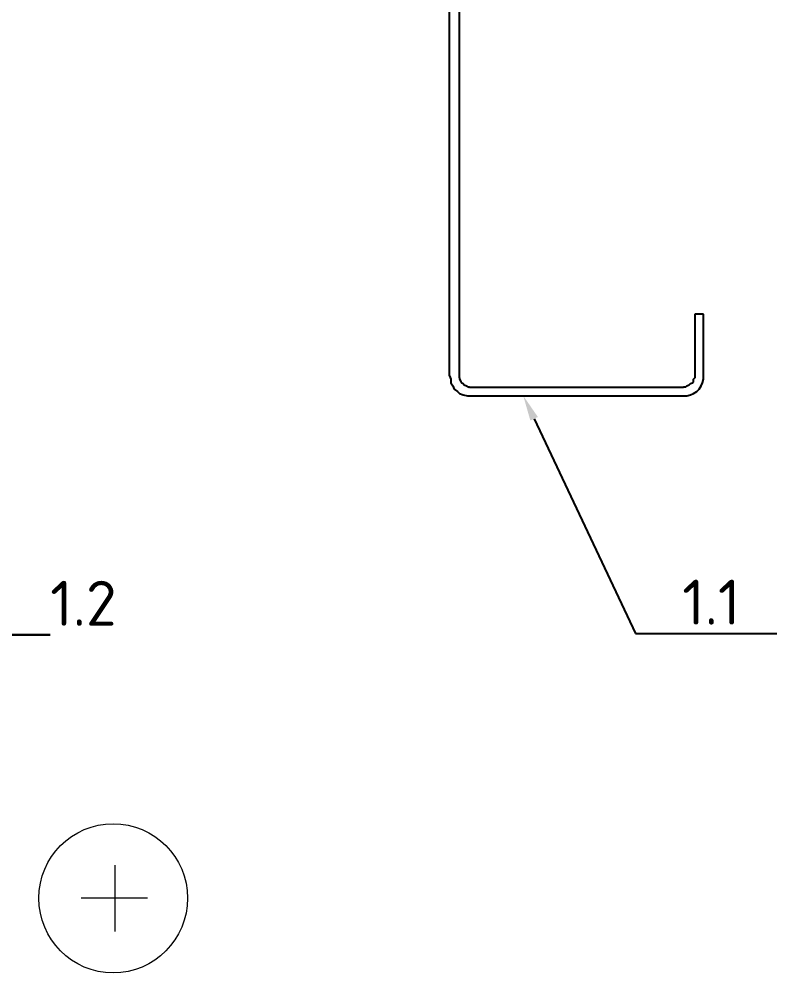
# Model space of a CAD drawing. Header units: millimetres. Extents: x -3689 to 2883575, y -702957 to -604547.
# Drawn here: x 2873977.3 to 2874264.1, y -662725.6 to -662364.9 of the extents above; entities that cross this region are included whole.
import ezdxf
from ezdxf import colors
from ezdxf.entities.mleader import LeaderData, LeaderLine
from ezdxf.math import Vec2, Vec3

# ---------------------------------------------------------------- set-up
doc = ezdxf.new("R2010")
doc.units = ezdxf.units.MM
doc.layers.add('A-FLOR-IDEN', color=14, linetype='Continuous')
doc.styles.add('ЕСКД', font='isocpeur.ttf')

msp = doc.modelspace()

# ---------------------------------------------------------------- linework, layer by layer
at = {"color": 7, "linetype": 'Continuous', "lineweight": -2, "true_color": 0x000007}
for points in [[(2874140.205533604, -662499.7622276321), (2874140.205533604, -662164.6987249582), (2874140.205533604, -662164.6987249582)], [(2874144.011193141, -662499.7622276321), (2874144.011193141, -662164.6987249582), (2874144.011193141, -662164.6987249582)], [(2874236.339802767, -662476.4318800385), (2874233.030533604, -662476.4318800385), (2874233.030533604, -662476.4318800385)], [(2874233.030533604, -662476.4318800385), (2874233.030533604, -662499.7622276321), (2874233.030533604, -662499.7622276321)], [(2874236.339802767, -662499.7622276321), (2874236.339802767, -662476.4318800385), (2874236.339802767, -662476.4318800385)], [(2874140.205533604, -662499.7622276321), (2874140.701923979, -662501.085935297), (2874140.701923979, -662501.085935297)], [(2874140.701923979, -662501.085935297), (2874140.701923979, -662502.4096429618), (2874141.529241269, -662503.5678871686), (2874142.025631643, -662504.8915948335), (2874143.18387585, -662505.718912124), (2874144.011193141, -662506.5462294146), (2874145.334900806, -662507.0426197889), (2874146.989535387, -662507.3735467051)], [(2874144.011193141, -662500.5895449226), (2874144.011193141, -662499.7622276321), (2874144.011193141, -662499.7622276321)], [(2874144.011193141, -662500.5895449226), (2874144.011193141, -662501.085935297), (2874144.507583515, -662501.9132525875), (2874144.838510431, -662502.4096429618), (2874145.334900806, -662502.740569878), (2874145.83129118, -662503.2369602524), (2874146.658608471, -662503.5678871686), (2874147.485925761, -662504.064277543)], [(2874229.555800984, -662504.064277543), (2874230.052191359, -662503.5678871686), (2874230.879508649, -662503.2369602524), (2874231.375899023, -662502.740569878), (2874232.203216314, -662502.4096429618), (2874232.53414323, -662501.9132525875), (2874232.53414323, -662501.085935297), (2874233.030533604, -662500.5895449226)], [(2874230.052191359, -662507.3735467051), (2874231.375899023, -662507.0426197889), (2874232.53414323, -662506.5462294146), (2874233.857850895, -662505.718912124), (2874234.685168185, -662504.8915948335), (2874235.512485476, -662503.5678871686), (2874236.00887585, -662502.4096429618), (2874236.339802767, -662501.085935297)], [(2874233.030533604, -662499.7622276321), (2874233.030533604, -662500.5895449226), (2874233.030533604, -662500.5895449226)], [(2874236.339802767, -662501.085935297), (2874236.339802767, -662499.7622276321), (2874236.339802767, -662499.7622276321)], [(2874147.816852678, -662504.064277543), (2874147.485925761, -662504.064277543), (2874147.485925761, -662504.064277543)], [(2874147.816852678, -662504.064277543), (2874228.728483694, -662504.064277543), (2874228.728483694, -662504.064277543)], [(2874229.555800984, -662504.064277543), (2874228.728483694, -662504.064277543), (2874228.728483694, -662504.064277543)], [(2874146.989535387, -662507.3735467051), (2874147.816852678, -662507.3735467051), (2874147.816852678, -662507.3735467051)], [(2874147.816852678, -662507.3735467051), (2874229.224874068, -662507.3735467051), (2874229.224874068, -662507.3735467051)], [(2874229.224874068, -662507.3735467051), (2874230.052191359, -662507.3735467051), (2874230.052191359, -662507.3735467051)]]:
    msp.add_lwpolyline(points, dxfattribs=at)
at = {"color": 7, "linetype": 'Continuous', "lineweight": 20, "true_color": 0x000007}
for points in [[(2874013.62598815, -662684.9158372578), (2874013.62598815, -662709.9008194325), (2874013.62598815, -662709.9008194325)], [(2874000.885301875, -662697.160133158), (2874025.87028405, -662697.160133158), (2874025.87028405, -662697.160133158)]]:
    msp.add_lwpolyline(points, dxfattribs=at)
msp.add_open_spline([(2874041.092922196, -662697.325596616), (2874041.092922196, -662681.7720315537), (2874028.51769938, -662669.1968087372), (2874012.964134317, -662669.1968087372), (2874012.964134317, -662669.1968087372), (2873997.410569255, -662669.1968087372), (2873984.835346438, -662681.7720315537), (2873984.835346438, -662697.325596616), (2873984.835346438, -662697.325596616), (2873984.835346438, -662712.8791616784), (2873997.410569255, -662725.619847953), (2874012.964134317, -662725.619847953), (2874012.964134317, -662725.619847953), (2874028.51769938, -662725.619847953), (2874041.092922196, -662712.8791616784), (2874041.092922196, -662697.325596616)], degree=3, knots=[0, 0, 0, 0, 0.0625, 0.0625, 0.0625, 0.062501, 0.125, 0.125, 0.125, 0.125001, 0.1875, 0.1875, 0.1875, 0.187501, 1, 1, 1, 1], dxfattribs=at)

# ---------------------------------------------------------------- leaders
at = {"layer": 'A-FLOR-IDEN'}
ml = msp.add_multileader_mtext('Standard', dxfattribs=at)
ml.set_content('1.2', color=256, style='ЕСКД')
ml.set_leader_properties()
ml.build(insert=Vec2(0, 0))
ml.multileader.update_dxf_attribs({"text_left_attachment_type": 6, "text_right_attachment_type": 6, "dogleg_length": 20.96987534605703, "arrow_head_size": 9.600000000000001})
ctx = ml.context
ctx.base_point, ctx.char_height, ctx.arrow_head_size, ctx.landing_gap_size, ctx.plane_origin, ctx.plane_x_axis, ctx.plane_y_axis = Vec3(2873989.099302666, -662597.7309107591), 17, 9.600000000000001, 0, Vec3(2874274.704624839, -662924.2556704965), Vec3(1, -2.258681448315656e-12), Vec3(2.258681448315656e-12, 1)
ctx.left_attachment, ctx.right_attachment = 6, 6
notes = []
notes.append((ctx, [(1, (1, 1, 0), (2873968.12942732, -662597.7309107591), (1, -2.258681448315656e-12), 20.96987534605703, [(0, [(2873924.174432565, -662509.5245716606)], 0, [])])]))
ctx.mtext.insert, ctx.mtext.text_direction, ctx.mtext.rotation, ctx.mtext.width, ctx.mtext.flow_direction = Vec3(2873989.099302666, -662577.330910759), Vec3(1, -2.258882650657248e-12), 6.283185307177328, 77.51149692218215, 5
ml = msp.add_multileader_mtext('Standard', dxfattribs=at)
ml.set_content('1.1', color=256, style='ЕСКД')
ml.set_leader_properties()
ml.build(insert=Vec2(0, 0))
ml.multileader.update_dxf_attribs({"text_left_attachment_type": 6, "text_right_attachment_type": 6, "dogleg_length": 20.96987534605703, "arrow_head_size": 9.600000000000001})
ctx = ml.context
ctx.base_point, ctx.char_height, ctx.arrow_head_size, ctx.landing_gap_size, ctx.plane_origin, ctx.plane_x_axis, ctx.plane_y_axis = Vec3(2874231.619947203, -662597.3067245202), 17, 9.600000000000001, 0, Vec3(2874130.718004685, -662636.730162002), Vec3(1, 2.258681448315656e-12), Vec3(-2.258681448315656e-12, 1)
ctx.left_attachment, ctx.right_attachment, ctx.text_align_type = 6, 6, 2
notes.append((ctx, [(0, (1, 1, 0), (2874210.650071857, -662597.3067245202), (1, 2.258681448315656e-12), 20.96987534605703, [(0, [(2874168.140524691, -662507.3735467051)], 0, [])])]))
ctx.mtext.insert, ctx.mtext.text_direction, ctx.mtext.rotation, ctx.mtext.width, ctx.mtext.alignment, ctx.mtext.flow_direction = Vec3(2874250.319947203, -662576.9067245201), Vec3(1, 2.258882650657248e-12), 2.258882650657248e-12, 77.51149692218215, 3, 5
for ctx, leaders in notes:
    for number, flags, end, landing, length, lines in leaders:
        leader = LeaderData()
        leader.index, (leader.has_last_leader_line, leader.has_dogleg_vector, leader.attachment_direction) = number, flags
        leader.last_leader_point, leader.dogleg_vector, leader.dogleg_length = Vec3(end), Vec3(landing), length
        for number, points, colour, breaks in lines:
            line = LeaderLine()
            line.index, line.vertices, line.color, line.breaks = number, Vec3.list(points), colors.encode_raw_color(colour), breaks
            leader.lines.append(line)
        ctx.leaders.append(leader)

doc.saveas('drawing.dxf')
